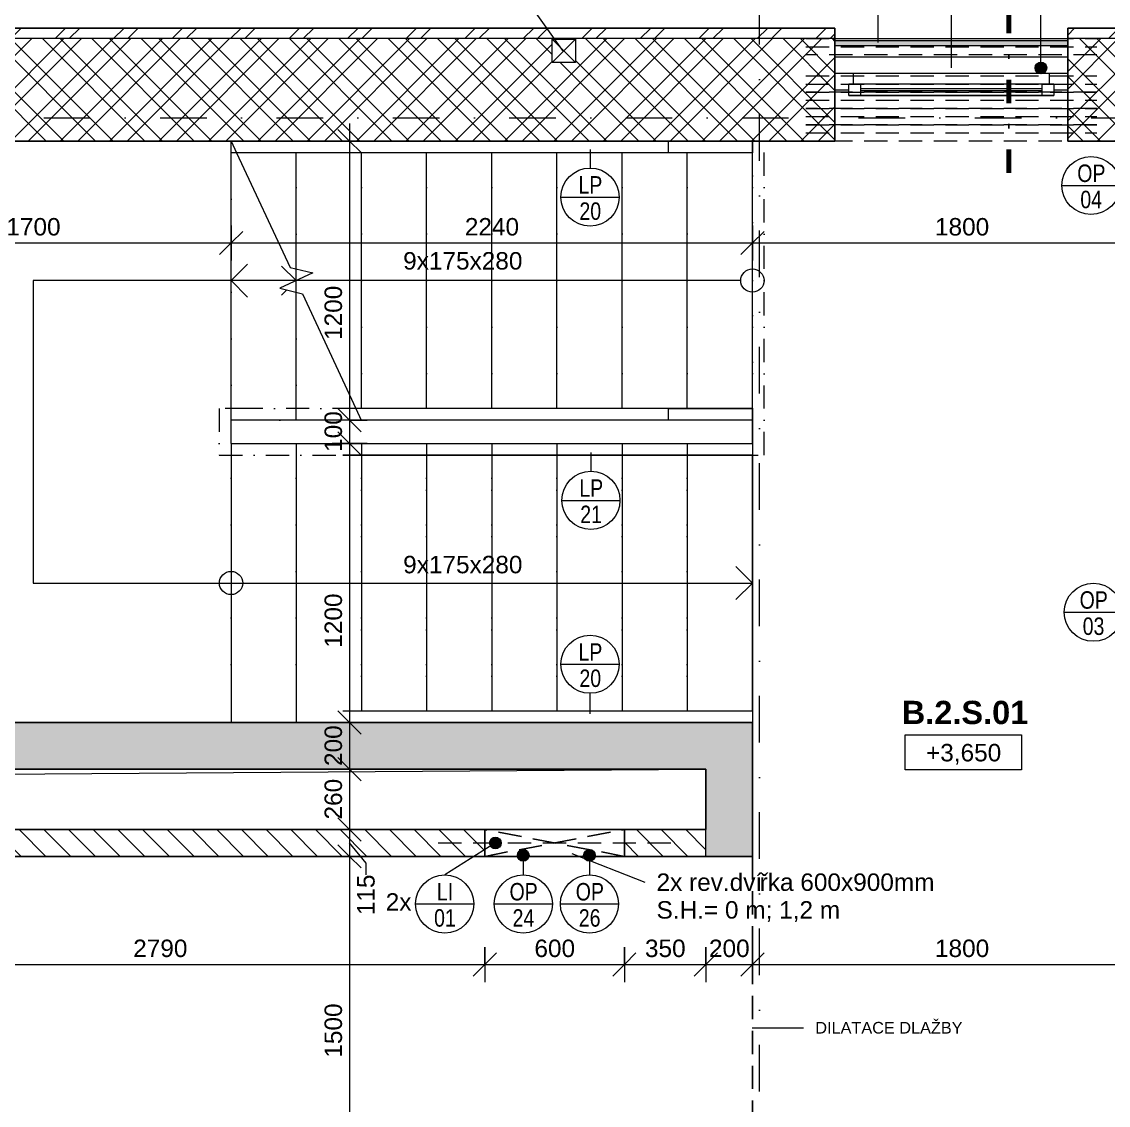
# Model space of a CAD drawing. Header units: millimetres. Extents: x -8668 to 43537, y -2985 to 58543.
# Drawn here: x 4001 to 8670, y 51358 to 56015 of the extents above; entities that cross this region are included whole.
import ezdxf

# ---------------------------------------------------------------- set-up
doc = ezdxf.new("R2010")
doc.units = ezdxf.units.MM
for name, pattern in [('HA_Dash_3mm-S1mm', [150, 100, -50]), ('HA_DashDot_10mm-S3mm', [500, 200, -150, 0, -150]), ('HA_DashDot_4mm-S1mm', [200, 100, -50, 0, -50]), ('HA_DashDot_6mm-S2mm', [300, 100, -100, 0, -100])]:
    doc.linetypes.add(name, pattern=pattern)
for name, color, linetype, lineweight in [('A-____-____-DIMS', 9, 'Continuous', 5), ('A-____-____-DIMS-50', 9, 'Continuous', 5), ('A-AREA-____-IDEN', 9, 'Continuous', 9), ('A-AREA-____-OTLN', 9, 'Continuous', 25), ('A-DETL-____-HDLN', 9, 'HA_Dash_3mm-S1mm', 25), ('A-DETL-GENF-OTLN', 9, 'Continuous', 9), ('A-FLOR-____-OTLN', 9, 'Continuous', 9), ('A-FLOR-HRAL-IDEN', 9, 'Continuous', 9), ('A-FLOR-HRAL-MBND', 9, 'HA_DashDot_4mm-S1mm', 9), ('A-FLOR-HRAL-OTLN', 9, 'Continuous', 9), ('A-GENM-____-HDLN', 9, 'HA_Dash_3mm-S1mm', 9), ('A-GENM-____-IDEN', 9, 'Continuous', 9), ('A-GENM-____-MCUT', 9, 'HA_Dash_3mm-S1mm', 25), ('A-GENM-____-OTLN', 9, 'Continuous', 9), ('A-GLAZ-____-IDEN', 9, 'Continuous', 9), ('A-GLAZ-____-MCUT', 9, 'Continuous', 5), ('A-GLAZ-____-OTLN', 9, 'Continuous', 5), ('A-WALL-____-MCUT', 9, 'Continuous', 25), ('A-WALL-____-PATT', 9, 'Continuous', 25), ('G-____-____-DIMS', 9, 'Continuous', 5), ('G-____-____-SYMB', 9, 'HA_DashDot_4mm-S1mm', 9), ('G-____-____-TEXT', 9, 'Continuous', 5), ('I-WALL-____-MCUT', 9, 'Continuous', 25), ('I-WALL-____-OTLN', 9, 'Continuous', 9), ('M-HVAC-DUCT-OTLN', 9, 'Continuous', 9), ('S-GRID-____-OTLN', 9, 'Continuous', 5), ('S-STRS-____-MBND', 9, 'HA_DashDot_4mm-S1mm', 9), ('S-STRS-____-OTLN', 9, 'Continuous', 9)]:
    doc.layers.add(name, color=color, linetype=linetype, lineweight=lineweight)
doc.styles.add('Arial_1', font='arial.ttf', dxfattribs={"height": 75})
doc.styles.add('Arial_2', font='arial.ttf', dxfattribs={"width": 0.8, "height": 75})
doc.styles.add('Arial_3', font='arial.ttf', dxfattribs={"height": 50})
doc.styles.add('Arial_B', font='arialbd.ttf', dxfattribs={"height": 100})
doc.dimstyles.new('Inner_Dimensions', dxfattribs={"dimscale": 304.8, "dimtxt": 76.519455, "dimasz": 0.328084, "dimexe": 0.246063, "dimexo": 0.0625, "dimgap": 0.032808, "dimtad": 1, "dimdec": 0, "dimzin": 0, "dimdsep": 46, "dimtxsty": 'Arial_1', "dimblk1": 'OBLIQUE', "dimblk2": 'OBLIQUE', "dimsah": 1, "dimcen": 0.09, "dimdle": 0.246063, "dimazin": 0, "dimtfac": 1, "dimtdec": 4, "dimtix": 1, "dimtmove": 2, "dimatfit": 3, "dimfxl": 0.246063, "dimfxlon": 1, "dimtvp": 1, "dimtolj": 1, "dimtzin": 0, "dimlwd": 9, "dimlwe": 9, "dimarcsym": 2})
doc.dimstyles.new('Inner_Dimensions_1', dxfattribs={"dimscale": 304.8, "dimtxt": 76.519455, "dimasz": 0.328084, "dimexe": 0.246063, "dimexo": 0.0625, "dimgap": 0.032808, "dimtad": 1, "dimdec": 0, "dimzin": 0, "dimdsep": 46, "dimtxsty": 'Arial_1', "dimblk1": 'OBLIQUE', "dimblk2": 'OBLIQUE', "dimsah": 1, "dimcen": 0.09, "dimdle": 0.246063, "dimazin": 0, "dimtfac": 1, "dimtdec": 4, "dimtix": 1, "dimtmove": 0, "dimatfit": 3, "dimfxl": 0.246063, "dimfxlon": 1, "dimtvp": 1, "dimtolj": 1, "dimtzin": 0, "dimlwd": 9, "dimlwe": 9, "dimarcsym": 2})
doc.dimstyles.new('Inner_Dimensions_2', dxfattribs={"dimscale": 304.8, "dimtxt": 76.519455, "dimasz": 0.328084, "dimexe": 0.246063, "dimexo": 0.0625, "dimgap": 0.032808, "dimtad": 1, "dimdec": 0, "dimzin": 0, "dimdsep": 46, "dimtxsty": 'Arial_1', "dimblk1": 'OBLIQUE', "dimblk2": 'OBLIQUE', "dimsah": 1, "dimcen": 0.09, "dimdle": 0.246063, "dimazin": 0, "dimtfac": 1, "dimtdec": 4, "dimtix": 1, "dimtmove": 1, "dimatfit": 3, "dimfxl": 0.246063, "dimfxlon": 1, "dimtvp": 1, "dimtolj": 1, "dimtzin": 0, "dimlwd": 9, "dimlwe": 9, "dimarcsym": 2})

# ---------------------------------------------------------------- blocks, each defined once
blk = doc.blocks.new('HA_WD_SinglePanel - 1000x2400-1670805-DPS_2NP - B')
at = {"layer": 'A-GLAZ-____-MCUT'}
for p, q in [((-420, 70), (-500, 70)), ((-420, 25), (-420, 70)), ((500, 70), (420, 70)), ((420, 70), (420, 25)), ((-500, 0), (-440, 0)), ((-440, -25), (-440, 25)), ((-440, 25), (-390, 25)), ((-390, 25), (-390, -25)), ((390, 5), (-390, 5)), ((390, -25), (390, 25)), ((390, 25), (440, 25)), ((440, 25), (440, -25)), ((440, 0), (500, 0)), ((-390, -25), (-440, -25)), ((390, -5), (-390, -5)), ((440, -25), (390, -25))]:
    blk.add_line(p, q, dxfattribs=at)
at = {"layer": 'A-GLAZ-____-OTLN'}
for p, q in [((420, 70), (-420, 70)), ((440, 25), (-440, 25)), ((-440, -25), (-440, 25)), ((390, 25), (-390, 25)), ((440, 25), (440, -25)), ((-440, -25), (440, -25)), ((390, -25), (-390, -25))]:
    blk.add_line(p, q, dxfattribs=at)
blk = doc.blocks.new('Top Rail Type - Top Rail_Internal_-1408404-DPS_2NP - B')
at = {"layer": 'A-FLOR-HRAL-OTLN'}
for p, q in [((5380.7, 54202.3), (7140.7, 54202.3)), ((7140.7, 54202.3), (7140.7, 54152.3)), ((7140.7, 54152.3), (5380.7, 54152.3))]:
    blk.add_line(p, q, dxfattribs=at)
blk = doc.blocks.new('Top Rail Type - Top Rail_Internal_-V1-DPS_2NP - B')
at = {"layer": 'A-FLOR-HRAL-OTLN'}
for p, q in [((5380.7, 54202.3), (7140.7, 54202.3)), ((7140.7, 54202.3), (7140.7, 54152.3)), ((5380.7, 54152.3), (7140.7, 54152.3))]:
    blk.add_line(p, q, dxfattribs=at)
blk = doc.blocks.new('Top Rail Type - Top Rail_Internal_-1408476-DPS_2NP - B')
at = {"layer": 'A-FLOR-HRAL-OTLN'}
for p, q in [((6780.7, 55452.3), (6780.7, 55502.3)), ((6780.7, 55502.3), (7140.7, 55502.3)), ((7140.7, 55502.3), (7140.7, 55452.3)), ((7140.7, 55452.3), (6780.7, 55452.3))]:
    blk.add_line(p, q, dxfattribs=at)
blk = doc.blocks.new('Top Rail Type - Top Rail_Internal_-V2-DPS_2NP - B')
at = {"layer": 'A-FLOR-HRAL-MBND'}
for p, q in [((4900.7, 55452.3), (4900.7, 55502.3)), ((4901.1, 55502.3), (4900.7, 55502.3)), ((4924.4, 55452.3), (4900.7, 55452.3))]:
    blk.add_line(p, q, dxfattribs=at)
at = {"layer": 'A-FLOR-HRAL-OTLN'}
for p, q in [((4901.1, 55502.3), (4924.4, 55452.3)), ((7140.7, 55502.3), (4901.1, 55502.3)), ((7140.7, 55452.3), (7140.7, 55502.3)), ((7140.7, 55452.3), (4924.4, 55452.3))]:
    blk.add_line(p, q, dxfattribs=at)
blk = doc.blocks.new('Top Rail Type - Top Rail_Internal_-1408492-DPS_2NP - B')
at = {"layer": 'A-FLOR-HRAL-OTLN'}
for p, q in [((6780.7, 54303.1), (6780.7, 54353.1)), ((6780.7, 54353.1), (7140.7, 54353.1)), ((7140.7, 54353.1), (7140.7, 54303.1)), ((7140.7, 54303.1), (6780.7, 54303.1))]:
    blk.add_line(p, q, dxfattribs=at)
blk = doc.blocks.new('Top Rail Type - Top Rail_Internal_-V3-DPS_2NP - B')
at = {"layer": 'A-FLOR-HRAL-MBND'}
for p, q in [((7141.1, 55502.7), (7191.1, 55502.7)), ((7141.1, 54202.3), (7141.1, 55502.7)), ((7191.1, 54152.3), (7191.1, 55502.7)), ((4850.3, 54353.1), (4850.3, 54152.3)), ((4975.3, 54353.1), (4850.3, 54353.1)), ((5437, 54353.1), (4975.3, 54353.1)), ((4900.3, 54303.1), (4900.3, 54202.3)), ((4975.3, 54303.1), (4900.3, 54303.1)), ((5460.3, 54303.1), (4975.3, 54303.1)), ((4900.3, 54202.3), (7066.1, 54202.3)), ((7066.1, 54202.3), (7141.1, 54202.3)), ((4850.3, 54152.3), (7066.1, 54152.3)), ((7066.1, 54152.3), (7191.1, 54152.3))]:
    blk.add_line(p, q, dxfattribs=at)
at = {"layer": 'A-FLOR-HRAL-OTLN'}
for p, q in [((5437, 54353.1), (5460.3, 54303.1)), ((7140.7, 54353.1), (5437, 54353.1)), ((7140.7, 54303.1), (7140.7, 54353.1)), ((7140.7, 54303.1), (5460.3, 54303.1))]:
    blk.add_line(p, q, dxfattribs=at)
blk = doc.blocks.new('HA_GM_Shaft_Rectangle - Default-2031553-DPS_2NP - B')
at = {"layer": 'A-DETL-GENF-OTLN'}
for p, q in [((26, -26), (3740, 0)), ((0, -260), (26, -26))]:
    blk.add_line(p, q, dxfattribs=at)
at = {"layer": 'A-GENM-____-OTLN'}
for p, q in [((0, -260), (0, 0)), ((0, 0), (3740, 0)), ((3740, 0), (3740, -260)), ((3740, -260), (0, -260))]:
    blk.add_line(p, q, dxfattribs=at)
blk = doc.blocks.new('Railing - Railing-1636953-DPS_2NP - B')
at = {"layer": 'A-FLOR-HRAL-OTLN'}
blk.add_hatch(color=256, dxfattribs=at).paths.add_polyline_path([(8495.7, 55912.7), (8495.7, 55932.7), (7495.7, 55932.7), (7495.7, 55912.7), (8289.5, 55912.7)])
for p, q in [((8495.7, 55932.7), (7495.7, 55932.7)), ((7495.7, 55912.7), (8495.7, 55912.7))]:
    blk.add_line(p, q, dxfattribs=at)
blk = doc.blocks.new('Top Rail Type - Top Rail_Internal_-1876342-DPS_2NP - B')
at = {"layer": 'A-FLOR-HRAL-OTLN'}
for p, q in [((5380.7, 53053.1), (7140.7, 53053.1)), ((7140.7, 53053.1), (7140.7, 53003.1)), ((7140.7, 53003.1), (5380.7, 53003.1))]:
    blk.add_line(p, q, dxfattribs=at)
blk = doc.blocks.new('Top Rail Type - Top Rail_Internal_-V12-DPS_2NP - B')
at = {"layer": 'A-FLOR-HRAL-OTLN'}
for p, q in [((5380.7, 53053.1), (7140.7, 53053.1)), ((7140.7, 53053.1), (7140.7, 53003.1)), ((5380.7, 53003.1), (7140.7, 53003.1))]:
    blk.add_line(p, q, dxfattribs=at)
blk = doc.blocks.new('TB_Porotherm KP7_1250mm - TB_Porotherm KP7_1250mm-1913705-DPS_2NP - B')
at = {"layer": 'A-GENM-____-HDLN'}
for p, q in [((-625, 35), (625, 35)), ((-625, 0), (625, 0)), ((625, -35), (-625, -35))]:
    blk.add_line(p, q, dxfattribs=at)
blk = doc.blocks.new('TB_Porotherm KP11_5_1000mm - TB_Porotherm KP11_5_1000mm-1925202-DPS_2NP - B')
at = {"layer": 'A-GENM-____-HDLN'}
for p, q in [((500, 57.5), (-500, 57.5)), ((-500, 0), (500, 0)), ((-500, -57.5), (500, -57.5))]:
    blk.add_line(p, q, dxfattribs=at)
blk = doc.blocks.new('HA_GM_Opening_Rectangle_WallBased - Default-2069058-DPS_2NP - B')
at = {"layer": 'A-GENM-____-MCUT'}
for p, q in [((425, 57.5), (-175, -57.5)), ((-175, 57.5), (425, -57.5)), ((-175, 57.5), (-175, -57.5)), ((-175, 57.5), (425, 57.5)), ((425, 57.5), (425, -57.5)), ((-175, -57.5), (425, -57.5))]:
    blk.add_line(p, q, dxfattribs=at)
blk = doc.blocks.new('HA_SYMB_Staircase_Arrow - Default-1649209-DPS_2NP - B')
at = {"layer": 'A-DETL-GENF-OTLN'}
for p, q in [((2240, 0), (2169.3, 70.7)), ((2240, 0), (2169.3, -70.7)), ((50, 0), (2240, 0))]:
    blk.add_line(p, q, dxfattribs=at)
blk.add_circle((0, 0), 50, dxfattribs=at)
blk = doc.blocks.new('DIMBLOCK127-DPS_2NP - B')
at = {"layer": 'A-____-____-DIMS-50', "lineweight": 9}
for p, q in [((3200.7, 55139.3), (3200.7, 54989.3)), ((3200.7, 55064.3), (3200.7, 55139.3)), ((4900.7, 55139.3), (4900.7, 54989.3)), ((4900.7, 55064.3), (4900.7, 55139.3)), ((3200.7, 55064.3), (3250.7, 55114.3)), ((4900.7, 55064.3), (4950.7, 55114.3)), ((3200.7, 55064.3), (3150.7, 55014.3)), ((3200.7, 55064.3), (4900.7, 55064.3)), ((4900.7, 55064.3), (4850.7, 55014.3))]:
    blk.add_line(p, q, dxfattribs=at)
at = {"layer": 'A-____-____-DIMS-50', "color": 0, "lineweight": 9, "insert": (3935.3, 55171.6), "char_height": 75, "width": 276.883, "attachment_point": 1, "line_spacing_factor": 0.941778, "style": 'Arial_1'}
blk.add_mtext('1700', dxfattribs=at)
blk = doc.blocks.new('_Oblique')
at = {"color": 0, "linetype": 'ByBlock', "lineweight": -2}
blk.add_line((-0.5, -0.5), (0.5, 0.5), dxfattribs=at)
blk = doc.blocks.new('DIMBLOCK128-DPS_2NP - B')
at = {"layer": 'A-____-____-DIMS-50', "lineweight": 9}
for p, q in [((4900.7, 55139.3), (4900.7, 54989.3)), ((4900.7, 55064.3), (4900.7, 55139.3)), ((7140.7, 55139.3), (7140.7, 54989.3)), ((7140.7, 55064.3), (7140.7, 55139.3)), ((4900.7, 55064.3), (4950.7, 55114.3)), ((7140.7, 55064.3), (7190.7, 55114.3)), ((4900.7, 55064.3), (4850.7, 55014.3)), ((4900.7, 55064.3), (7140.7, 55064.3)), ((7140.7, 55064.3), (7090.7, 55014.3))]:
    blk.add_line(p, q, dxfattribs=at)
at = {"layer": 'A-____-____-DIMS-50', "color": 0, "lineweight": 9, "insert": (5905.3, 55171.6), "char_height": 75, "width": 276.883, "attachment_point": 1, "line_spacing_factor": 0.941778, "style": 'Arial_1'}
blk.add_mtext('2240', dxfattribs=at)
blk = doc.blocks.new('DIMBLOCK129-DPS_2NP - B')
at = {"layer": 'A-____-____-DIMS-50', "lineweight": 9}
for p, q in [((7140.7, 55139.3), (7140.7, 54989.3)), ((7140.7, 55064.3), (7140.7, 55139.3)), ((8940.7, 55139.3), (8940.7, 54989.3)), ((8940.7, 55064.3), (8940.7, 55139.3)), ((7140.7, 55064.3), (7190.7, 55114.3)), ((8940.7, 55064.3), (8990.7, 55114.3)), ((7140.7, 55064.3), (7090.7, 55014.3)), ((7140.7, 55064.3), (8940.7, 55064.3)), ((8940.7, 55064.3), (8890.7, 55014.3))]:
    blk.add_line(p, q, dxfattribs=at)
at = {"layer": 'A-____-____-DIMS-50', "color": 0, "lineweight": 9, "insert": (7925.3, 55171.6), "char_height": 75, "width": 276.883, "attachment_point": 1, "line_spacing_factor": 0.941778, "style": 'Arial_1'}
blk.add_mtext('1800', dxfattribs=at)
blk = doc.blocks.new('DIMBLOCK138-DPS_2NP - B')
at = {"layer": 'A-____-____-DIMS-50', "lineweight": 9}
for p, q in [((5409.9, 55577.7), (5409.9, 54303.1)), ((5409.9, 55502.7), (5359.9, 55552.7)), ((5484.9, 55502.7), (5334.9, 55502.7)), ((5409.9, 55502.7), (5459.9, 55452.7)), ((5409.9, 55502.7), (5484.9, 55502.7)), ((5409.9, 54303.1), (5359.9, 54353.1)), ((5484.9, 54303.1), (5334.9, 54303.1)), ((5409.9, 54303.1), (5459.9, 54253.1)), ((5409.9, 54303.1), (5484.9, 54303.1))]:
    blk.add_line(p, q, dxfattribs=at)
at = {"layer": 'A-____-____-DIMS-50', "color": 0, "lineweight": 9, "insert": (5302.5, 54647.6), "char_height": 75, "width": 276.883, "attachment_point": 1, "rotation": 90, "line_spacing_factor": 0.941778, "style": 'Arial_1'}
blk.add_mtext('1200', dxfattribs=at)
blk = doc.blocks.new('DIMBLOCK139-DPS_2NP - B')
at = {"layer": 'A-____-____-DIMS-50', "lineweight": 9}
for p, q in [((5409.9, 54303.1), (5359.9, 54353.1)), ((5484.9, 54303.1), (5334.9, 54303.1)), ((5409.9, 54303.1), (5409.9, 54202.7)), ((5409.9, 54303.1), (5459.9, 54253.1)), ((5409.9, 54303.1), (5484.9, 54303.1)), ((5409.9, 54202.7), (5359.9, 54252.7)), ((5484.9, 54202.7), (5334.9, 54202.7)), ((5409.9, 54202.7), (5459.9, 54152.7)), ((5409.9, 54202.7), (5484.9, 54202.7))]:
    blk.add_line(p, q, dxfattribs=at)
at = {"layer": 'A-____-____-DIMS-50', "color": 0, "lineweight": 9, "insert": (5302.5, 54166.4), "char_height": 75, "width": 207.662, "attachment_point": 1, "rotation": 90, "line_spacing_factor": 0.941778, "style": 'Arial_1'}
blk.add_mtext('100', dxfattribs=at)
blk = doc.blocks.new('DIMBLOCK140-DPS_2NP - B')
at = {"layer": 'A-____-____-DIMS-50', "lineweight": 9}
for p, q in [((5409.9, 54202.7), (5359.9, 54252.7)), ((5484.9, 54202.7), (5334.9, 54202.7)), ((5409.9, 54202.7), (5409.9, 53002.7)), ((5409.9, 54202.7), (5459.9, 54152.7)), ((5409.9, 54202.7), (5484.9, 54202.7)), ((5409.9, 53002.7), (5359.9, 53052.7)), ((5484.9, 53002.7), (5334.9, 53002.7)), ((5409.9, 53002.7), (5459.9, 52952.7)), ((5409.9, 53002.7), (5484.9, 53002.7))]:
    blk.add_line(p, q, dxfattribs=at)
at = {"layer": 'A-____-____-DIMS-50', "color": 0, "lineweight": 9, "insert": (5302.5, 53324.6), "char_height": 75, "width": 276.883, "attachment_point": 1, "rotation": 90, "line_spacing_factor": 0.941778, "style": 'Arial_1'}
blk.add_mtext('1200', dxfattribs=at)
blk = doc.blocks.new('DIMBLOCK141-DPS_2NP - B')
at = {"layer": 'A-____-____-DIMS-50', "lineweight": 9}
for p, q in [((5409.9, 53002.7), (5359.9, 53052.7)), ((5484.9, 53002.7), (5334.9, 53002.7)), ((5409.9, 53002.7), (5409.9, 52802.7)), ((5409.9, 53002.7), (5459.9, 52952.7)), ((5409.9, 53002.7), (5484.9, 53002.7)), ((5409.9, 52802.7), (5359.9, 52852.7)), ((5484.9, 52802.7), (5334.9, 52802.7)), ((5409.9, 52802.7), (5459.9, 52752.7)), ((5409.9, 52802.7), (5484.9, 52802.7))]:
    blk.add_line(p, q, dxfattribs=at)
at = {"layer": 'A-____-____-DIMS-50', "color": 0, "lineweight": 9, "insert": (5302.5, 52816.2), "char_height": 75, "width": 207.662, "attachment_point": 1, "rotation": 90, "line_spacing_factor": 0.941778, "style": 'Arial_1'}
blk.add_mtext('200', dxfattribs=at)
blk = doc.blocks.new('DIMBLOCK142-DPS_2NP - B')
at = {"layer": 'A-____-____-DIMS-50', "lineweight": 9}
for p, q in [((5409.9, 52802.7), (5359.9, 52852.7)), ((5484.9, 52802.7), (5334.9, 52802.7)), ((5409.9, 52802.7), (5409.9, 52542.7)), ((5409.9, 52802.7), (5459.9, 52752.7)), ((5409.9, 52802.7), (5484.9, 52802.7)), ((5409.9, 52542.7), (5359.9, 52592.7)), ((5484.9, 52542.7), (5334.9, 52542.7)), ((5409.9, 52542.7), (5459.9, 52492.7)), ((5409.9, 52542.7), (5484.9, 52542.7))]:
    blk.add_line(p, q, dxfattribs=at)
at = {"layer": 'A-____-____-DIMS-50', "color": 0, "lineweight": 9, "insert": (5302.5, 52586.2), "char_height": 75, "width": 207.662, "attachment_point": 1, "rotation": 90, "line_spacing_factor": 0.941778, "style": 'Arial_1'}
blk.add_mtext('260', dxfattribs=at)
blk = doc.blocks.new('DIMBLOCK143-DPS_2NP - B')
at = {"layer": 'A-____-____-DIMS-50', "lineweight": 9}
for p, q in [((5409.9, 52542.7), (5359.9, 52592.7)), ((5484.9, 52542.7), (5334.9, 52542.7)), ((5409.9, 52542.7), (5409.9, 52427.7)), ((5409.9, 52542.7), (5459.9, 52492.7)), ((5409.9, 52542.7), (5484.9, 52542.7)), ((5409.9, 52427.7), (5359.9, 52477.7)), ((5481.1, 52397.9), (5409.9, 52485.2)), ((5484.9, 52427.7), (5334.9, 52427.7)), ((5409.9, 52427.7), (5459.9, 52377.7)), ((5409.9, 52427.7), (5484.9, 52427.7)), ((5481.1, 52347.9), (5481.1, 52397.9))]:
    blk.add_line(p, q, dxfattribs=at)
at = {"layer": 'A-____-____-DIMS-50', "color": 0, "lineweight": 9, "insert": (5442.6, 52174.9), "char_height": 75, "width": 207.662, "attachment_point": 1, "rotation": 90, "line_spacing_factor": 0.941778, "style": 'Arial_1'}
blk.add_mtext('115', dxfattribs=at)
blk = doc.blocks.new('DIMBLOCK144-DPS_2NP - B')
at = {"layer": 'A-____-____-DIMS-50', "lineweight": 9}
for p, q in [((5409.9, 52427.7), (5359.9, 52477.7)), ((5484.9, 52427.7), (5334.9, 52427.7)), ((5409.9, 52427.7), (5409.9, 50927.7)), ((5409.9, 52427.7), (5459.9, 52377.7)), ((5409.9, 52427.7), (5484.9, 52427.7)), ((5409.9, 50927.7), (5359.9, 50977.7)), ((5484.9, 50927.7), (5334.9, 50927.7)), ((5409.9, 50927.7), (5459.9, 50877.7)), ((5409.9, 50927.7), (5484.9, 50927.7))]:
    blk.add_line(p, q, dxfattribs=at)
at = {"layer": 'A-____-____-DIMS-50', "color": 0, "lineweight": 9, "insert": (5302.5, 51562.4), "char_height": 75, "width": 276.883, "attachment_point": 1, "rotation": 90, "line_spacing_factor": 0.941778, "style": 'Arial_1'}
blk.add_mtext('1500', dxfattribs=at)
blk = doc.blocks.new('Spot Elevations - Generic-448778-DPS_2NP - B')
at = {"layer": 'G-____-____-DIMS', "lineweight": 9}
for p, q in [((-5, 0), (-5, 3)), ((-5, 3), (5, 3)), ((5, 3), (5, 0)), ((5, 0), (-5, 0))]:
    blk.add_line(p, q, dxfattribs=at)
blk = doc.blocks.new('HA_TAG_GM_Products - Generic-588599-DPS_2NP - B')
at = {"layer": 'A-GENM-____-IDEN'}
blk.add_line((-2.5, 0), (2.5, 0), dxfattribs=at)
blk.add_circle((0, 0), 2.5, dxfattribs=at)
blk = doc.blocks.new('DIMBLOCK312-DPS_2NP - B')
at = {"layer": 'A-____-____-DIMS-50', "lineweight": 9}
for p, q in [((3200.7, 52037.6), (3200.7, 51887.6)), ((3200.7, 51962.6), (3200.7, 52037.6)), ((3200.7, 51962.6), (3250.7, 52012.6)), ((5990.7, 52037.6), (5990.7, 51887.6)), ((5990.7, 51962.6), (5990.7, 52037.6)), ((5990.7, 51962.6), (6040.7, 52012.6)), ((3125.7, 51962.6), (5990.7, 51962.6)), ((3200.7, 51962.6), (3150.7, 51912.6)), ((5990.7, 51962.6), (5940.7, 51912.6))]:
    blk.add_line(p, q, dxfattribs=at)
at = {"layer": 'A-____-____-DIMS-50', "color": 0, "lineweight": 9, "insert": (4480.3, 52069.9), "char_height": 75, "width": 276.883, "attachment_point": 1, "line_spacing_factor": 0.941778, "style": 'Arial_1'}
blk.add_mtext('2790', dxfattribs=at)
blk = doc.blocks.new('DIMBLOCK313-DPS_2NP - B')
at = {"layer": 'A-____-____-DIMS-50', "lineweight": 9}
for p, q in [((5990.7, 52037.6), (5990.7, 51887.6)), ((5990.7, 51962.6), (5990.7, 52037.6)), ((5990.7, 51962.6), (6040.7, 52012.6)), ((6590.7, 52037.6), (6590.7, 51887.6)), ((6590.7, 51962.6), (6590.7, 52037.6)), ((6590.7, 51962.6), (6640.7, 52012.6)), ((5990.7, 51962.6), (5940.7, 51912.6)), ((5990.7, 51962.6), (6590.7, 51962.6)), ((6590.7, 51962.6), (6540.7, 51912.6))]:
    blk.add_line(p, q, dxfattribs=at)
at = {"layer": 'A-____-____-DIMS-50', "color": 0, "lineweight": 9, "insert": (6204.2, 52069.9), "char_height": 75, "width": 207.662, "attachment_point": 1, "line_spacing_factor": 0.941778, "style": 'Arial_1'}
blk.add_mtext('600', dxfattribs=at)
blk = doc.blocks.new('DIMBLOCK314-DPS_2NP - B')
at = {"layer": 'A-____-____-DIMS-50', "lineweight": 9}
for p, q in [((6590.7, 52037.6), (6590.7, 51887.6)), ((6590.7, 51962.6), (6590.7, 52037.6)), ((6590.7, 51962.6), (6640.7, 52012.6)), ((6940.7, 52037.6), (6940.7, 51887.6)), ((6940.7, 51962.6), (6940.7, 52037.6)), ((6940.7, 51962.6), (6990.7, 52012.6)), ((6590.7, 51962.6), (6540.7, 51912.6)), ((6590.7, 51962.6), (6940.7, 51962.6)), ((6940.7, 51962.6), (6890.7, 51912.6))]:
    blk.add_line(p, q, dxfattribs=at)
at = {"layer": 'A-____-____-DIMS-50', "color": 0, "lineweight": 9, "insert": (6679.2, 52069.9), "char_height": 75, "width": 207.662, "attachment_point": 1, "line_spacing_factor": 0.941778, "style": 'Arial_1'}
blk.add_mtext('350', dxfattribs=at)
blk = doc.blocks.new('DIMBLOCK315-DPS_2NP - B')
at = {"layer": 'A-____-____-DIMS-50', "lineweight": 9}
for p, q in [((6940.7, 52037.6), (6940.7, 51887.6)), ((6940.7, 51962.6), (6940.7, 52037.6)), ((6940.7, 51962.6), (6990.7, 52012.6)), ((7140.7, 52037.6), (7140.7, 51887.6)), ((7140.7, 51962.6), (7140.7, 52037.6)), ((7140.7, 51962.6), (7190.7, 52012.6)), ((6940.7, 51962.6), (6890.7, 51912.6)), ((6940.7, 51962.6), (7140.7, 51962.6)), ((7140.7, 51962.6), (7090.7, 51912.6))]:
    blk.add_line(p, q, dxfattribs=at)
at = {"layer": 'A-____-____-DIMS-50', "color": 0, "lineweight": 9, "insert": (6954.2, 52069.9), "char_height": 75, "width": 207.662, "attachment_point": 1, "line_spacing_factor": 0.941778, "style": 'Arial_1'}
blk.add_mtext('200', dxfattribs=at)
blk = doc.blocks.new('DIMBLOCK316-DPS_2NP - B')
at = {"layer": 'A-____-____-DIMS-50', "lineweight": 9}
for p, q in [((7140.7, 52037.6), (7140.7, 51887.6)), ((7140.7, 51962.6), (7140.7, 52037.6)), ((7140.7, 51962.6), (7190.7, 52012.6)), ((8940.7, 52037.6), (8940.7, 51887.6)), ((8940.7, 51962.6), (8940.7, 52037.6)), ((8940.7, 51962.6), (8990.7, 52012.6)), ((7140.7, 51962.6), (7090.7, 51912.6)), ((7140.7, 51962.6), (8940.7, 51962.6)), ((8940.7, 51962.6), (8890.7, 51912.6))]:
    blk.add_line(p, q, dxfattribs=at)
at = {"layer": 'A-____-____-DIMS-50', "color": 0, "lineweight": 9, "insert": (7925.3, 52069.9), "char_height": 75, "width": 276.883, "attachment_point": 1, "line_spacing_factor": 0.941778, "style": 'Arial_1'}
blk.add_mtext('1800', dxfattribs=at)
blk = doc.blocks.new('HA_TAG_GM_Railings - Generic-2075290-DPS_2NP - B')
at = {"layer": 'A-FLOR-HRAL-IDEN'}
blk.add_line((-2.5, 0), (2.5, 0), dxfattribs=at)
blk.add_circle((0, 0), 2.5, dxfattribs=at)

msp = doc.modelspace()

# ---------------------------------------------------------------- hatches: boundary and pattern name
at = {"layer": 'A-GENM-____-IDEN'}
h = msp.add_hatch(color=256, dxfattribs=at)
edge = h.paths.add_edge_path()
edge.add_arc((8380.7, 55817), 25, 0, 360)
h = msp.add_hatch(color=256, dxfattribs=at)
edge = h.paths.add_edge_path()
edge.add_arc((6036.5, 52485.2), 25, 0, 360)
h = msp.add_hatch(color=256, dxfattribs=at)
edge = h.paths.add_edge_path()
edge.add_arc((6156.3, 52432.1), 25, 0, 360)
h = msp.add_hatch(color=256, dxfattribs=at)
edge = h.paths.add_edge_path()
edge.add_arc((6440.8, 52432.1), 25, 0, 360)
at = {"layer": 'A-WALL-____-PATT', "lineweight": 5}
h = msp.add_hatch(dxfattribs=at)
h.set_pattern_fill('FP_4', color=256, style=0, pattern_type=2)
h.set_pattern_definition([(45, (0, 0), (-125.7236, 125.7236), []), (45, (0, 190.5), (-125.7236, 125.7236), [])])
h.paths.add_polyline_path([(21160.7, 55942.7), (21160.7, 55987.7), (17770.7, 55987.7), (17770.7, 55942.7), (20520.7, 55942.7)])
h.paths.add_polyline_path([(16770.7, 55942.7), (16770.7, 55987.7), (15095.7, 55987.7), (15095.7, 55942.7), (15178.8, 55942.7)])
h.paths.add_polyline_path([(14095.7, 55942.7), (14095.7, 55987.7), (12845.7, 55987.7), (12845.7, 55942.7), (12882.4, 55942.7)])
h.paths.add_polyline_path([(11734.1, 55942.7), (11845.7, 55942.7), (11845.7, 55987.7), (8495.7, 55987.7), (8495.7, 55942.7), (11325.7, 55942.7)])
h.paths.add_polyline_path([(7495.7, 55942.7), (7495.7, 55987.7), (2495.7, 55987.7), (2495.7, 55942.7), (5993.1, 55942.7)])
h.paths.add_polyline_path([(1495.7, 55942.7), (1495.7, 55987.7), (245.7, 55987.7), (245.7, 55942.7), (1400.2, 55942.7)])
h.paths.add_polyline_path([(-2379.3, 55942.7), (-754.3, 55942.7), (-754.3, 55987.7), (-2379.3, 55987.7)])
h.paths.add_polyline_path([(-3379.3, 55942.7), (-3379.3, 55987.7), (-6819.3, 55987.7), (-6819.3, 55942.7), (-5489.1, 55942.7)])
h = msp.add_hatch(dxfattribs=at)
h.set_pattern_fill('FP_1', color=256, style=0, pattern_type=2)
h.set_pattern_definition([(45, (0, 0), (-106.066, 106.066), []), (45, (75, 0), (-106.066, 106.066), []), (315, (0, 0), (106.066, 106.066), []), (315, (75, 0), (106.066, 106.066), [])])
h.paths.add_polyline_path([(11075.7, 55502.7), (11325.7, 55502.7), (11325.7, 55942.7), (8495.7, 55942.7), (8495.7, 55502.7), (10585.9, 55502.7)])
h.paths.add_polyline_path([(7495.7, 55502.7), (7495.7, 55942.7), (2495.7, 55942.7), (2495.7, 55502.7), (6380.7, 55502.7)])
h.paths.add_polyline_path([(1495.7, 55502.7), (1495.7, 55942.7), (245.7, 55942.7), (245.7, 55502.7), (1400.2, 55502.7)])
h.paths.add_polyline_path([(-1614.3, 55502.7), (-754.3, 55502.7), (-754.3, 55942.7), (-2379.3, 55942.7), (-2379.3, 55502.7), (-1729.3, 55502.7)])
h.paths.add_polyline_path([(-3379.3, 55502.7), (-3379.3, 55942.7), (-6864.3, 55942.7), (-6864.3, 55502.7), (-5489.1, 55502.7)])
h.paths.add_polyline_path([(6380.7, 55840.5), (6280.7, 55840.5), (6280.7, 55940.5), (6380.7, 55940.5)])
h.paths.add_polyline_path([(3645.7, 55840.5), (3545.7, 55840.5), (3545.7, 55940.5), (3645.7, 55940.5)])
h.paths.add_polyline_path([(-1499.3, 55840.5), (-1599.3, 55840.5), (-1599.3, 55940.5), (-1499.3, 55940.5)])
at = {"layer": 'A-WALL-____-PATT', "lineweight": 9}
for points in [[(6940.7, 52802.7), (6940.7, 53002.7), (3200.7, 53002.7), (3200.7, 52802.7), (5993.1, 52802.7)], [(7140.7, 52427.7), (7140.7, 53002.7), (6940.7, 53002.7), (6940.7, 52427.7)]]:
    msp.add_hatch(color=256, dxfattribs=at).paths.add_polyline_path(points)
at = {"layer": 'A-WALL-____-PATT', "lineweight": 5}
h = msp.add_hatch(dxfattribs=at)
h.set_pattern_fill('FP_3', color=256, style=0, pattern_type=2)
h.set_pattern_definition([(135, (0, 0), (-53.03301, -53.03301), [])])
h.paths.add_polyline_path([(6940.7, 52427.7), (6940.7, 52542.7), (6590.7, 52542.7), (6590.7, 52427.7)])
h.paths.add_polyline_path([(5990.7, 52427.7), (5990.7, 52542.7), (3200.7, 52542.7), (3200.7, 52427.7), (3696.6, 52427.7)])

# ---------------------------------------------------------------- linework, layer by layer
at = {"layer": 'A-AREA-____-OTLN'}
for p, q in [((7140.7, 54202.3), (7140.7, 54302.7)), ((7140.7, 53053.1), (7140.7, 54152.3))]:
    msp.add_line(p, q, dxfattribs=at)
at = {"layer": 'A-DETL-____-HDLN'}
msp.add_line((7140.7, 52427.7), (7140.7, 50927.7), dxfattribs=at)
at = {"layer": 'A-FLOR-____-OTLN'}
for p, q in [((7495.7, 55942.7), (8495.7, 55942.7)), ((8495.7, 55862.7), (7495.7, 55862.7)), ((7140.7, 54302.7), (7140.7, 54202.3)), ((7140.7, 54152.3), (7140.7, 53053.1))]:
    msp.add_line(p, q, dxfattribs=at)
at = {"layer": 'A-FLOR-HRAL-IDEN'}
for p, q in [((7680.6, 55926.4), (7680.6, 56109)), ((6443.4, 55466.6), (6443.4, 55386.5)), ((6446.9, 54163.2), (6446.9, 54083.1)), ((6443.4, 53041), (6443.4, 53128.5))]:
    msp.add_line(p, q, dxfattribs=at)
at = {"layer": 'A-GENM-____-IDEN'}
for p, q in [((8380.7, 55817), (8380.7, 56111.3)), ((6036.5, 52485.2), (5819, 52348.1)), ((6156.3, 52432.1), (6156.3, 52348.1)), ((6440.8, 52432.1), (6440.8, 52348.1))]:
    msp.add_line(p, q, dxfattribs=at)
for centre in [(8380.7, 55817), (6036.5, 52485.2), (6156.3, 52432.1), (6440.8, 52432.1)]:
    msp.add_circle(centre, 25, dxfattribs=at)
at = {"layer": 'A-GLAZ-____-IDEN'}
msp.add_line((7995.7, 55817), (7995.7, 56109), dxfattribs=at)
at = {"layer": 'A-WALL-____-MCUT'}
for p, q in [((7495.7, 55987.7), (2495.7, 55987.7)), ((7495.7, 55502.7), (7495.7, 55987.7)), ((8495.7, 55987.7), (8495.7, 55502.7)), ((11845.7, 55987.7), (8495.7, 55987.7)), ((3200.7, 55502.7), (7495.7, 55502.7)), ((8495.7, 55502.7), (11075.7, 55502.7))]:
    msp.add_line(p, q, dxfattribs=at)
at = {"layer": 'A-WALL-____-MCUT', "lineweight": 9}
for p, q in [((7495.7, 55942.7), (2495.7, 55942.7)), ((11845.7, 55942.7), (8495.7, 55942.7)), ((6940.7, 52427.7), (6940.7, 52542.7))]:
    msp.add_line(p, q, dxfattribs=at)
at = {"layer": 'G-____-____-SYMB', "linetype": 'HA_DashDot_6mm-S2mm', "lineweight": 100}
msp.add_line((8242.7, 55365.9), (8242.7, 57612), dxfattribs=at)
at = {"layer": 'G-____-____-TEXT', "color": 10, "lineweight": 9}
for p, q in [((6329.7, 55888.1), (6165.9, 56118.4)), ((6365.3, 52440.3), (6678.9, 52316.8)), ((7140.1, 51691), (7361.1, 51691))]:
    msp.add_line(p, q, dxfattribs=at)
at = {"layer": 'I-WALL-____-MCUT'}
for p, q in [((7140.7, 53002.7), (3200.7, 53002.7)), ((7140.7, 52427.7), (7140.7, 53002.7)), ((3200.7, 52802.7), (6940.7, 52802.7)), ((6940.7, 52802.7), (6940.7, 52542.7)), ((5990.7, 52542.7), (3200.7, 52542.7)), ((5990.7, 52427.7), (5990.7, 52542.7)), ((6940.7, 52542.7), (6590.7, 52542.7)), ((6590.7, 52542.7), (6590.7, 52427.7)), ((3200.7, 52427.7), (5990.7, 52427.7)), ((6590.7, 52427.7), (7140.7, 52427.7))]:
    msp.add_line(p, q, dxfattribs=at)
at = {"layer": 'I-WALL-____-OTLN'}
for p, q in [((5990.7, 52542.7), (6590.7, 52542.7)), ((6590.7, 52427.7), (5990.7, 52427.7))]:
    msp.add_line(p, q, dxfattribs=at)
at = {"layer": 'M-HVAC-DUCT-OTLN', "lineweight": 5}
for p, q in [((6380.7, 55840.5), (6280.7, 55940.5)), ((6380.7, 55940.5), (6280.7, 55840.5)), ((6280.7, 55940.5), (6380.7, 55940.5)), ((6280.7, 55840.5), (6280.7, 55940.5)), ((6380.7, 55940.5), (6380.7, 55840.5)), ((6380.7, 55840.5), (6280.7, 55840.5))]:
    msp.add_line(p, q, dxfattribs=at)
at = {"layer": 'S-GRID-____-OTLN', "linetype": 'HA_DashDot_10mm-S3mm', "lineweight": 9}
for p, q in [((7170.7, 38414.3), (7170.7, 56942.9)), ((-6906.2, 55602.7), (21594.8, 55602.7))]:
    msp.add_line(p, q, dxfattribs=at)
at = {"layer": 'S-STRS-____-MBND'}
for p, q in [((4900.7, 55502.7), (3200.7, 55502.7)), ((4900.7, 54302.7), (4900.7, 55502.7)), ((4900.9, 55502.7), (4900.7, 55502.7)), ((4900.7, 54302.7), (4900.7, 55502.7)), ((5180.7, 54902.7), (5180.7, 54952.9)), ((5180.7, 54902.7), (5180.7, 54952.9)), ((5180.7, 54302.7), (5180.7, 54852.5)), ((5180.7, 54302.7), (5180.7, 54852.5)), ((4900.7, 54202.7), (4900.7, 54302.7)), ((5460.5, 54302.7), (4900.7, 54302.7)), ((4900.7, 54202.7), (4900.7, 53002.7)), ((4900.7, 54202.7), (7140.7, 54202.7)), ((4900.7, 54202.7), (4900.7, 53002.7)), ((5180.7, 54202.7), (5180.7, 53002.7)), ((5180.7, 54202.7), (5180.7, 53002.7)), ((5460.7, 54202.7), (5460.7, 53002.7)), ((5460.7, 54202.7), (5460.7, 53002.7)), ((5740.7, 54202.7), (5740.7, 53002.7)), ((5740.7, 54202.7), (5740.7, 53002.7)), ((6020.7, 54202.7), (6020.7, 53002.7)), ((6020.7, 54202.7), (6020.7, 53002.7)), ((6300.7, 54202.7), (6300.7, 53002.7)), ((6300.7, 54202.7), (6300.7, 53002.7)), ((6580.7, 54202.7), (6580.7, 53002.7)), ((6580.7, 54202.7), (6580.7, 53002.7)), ((6860.7, 54202.7), (6860.7, 53002.7)), ((6860.7, 54202.7), (6860.7, 53002.7)), ((7140.7, 54202.7), (7140.7, 53002.7)), ((3200.7, 53002.7), (4900.7, 53002.7)), ((4900.7, 53002.7), (7140.7, 53002.7))]:
    msp.add_line(p, q, dxfattribs=at)
at = {"layer": 'S-STRS-____-MBND', "linetype": 'Continuous', "lineweight": 5}
for p, q in [((4924.4, 55452.3), (5154.3, 54959.4)), ((5154.3, 54959.4), (5251.5, 54935.7)), ((5251.5, 54935.7), (5109.9, 54869.7)), ((5109.9, 54869.7), (5207.1, 54846.1)), ((5207.1, 54846.1), (5437, 54353.1))]:
    msp.add_line(p, q, dxfattribs=at)
at = {"layer": 'S-STRS-____-OTLN'}
for p, q in [((4900.7, 54302.7), (4900.7, 55502.7)), ((5180.7, 54952.9), (5180.7, 55452.3)), ((5460.7, 54353.1), (5460.7, 55452.3)), ((5740.7, 54353.1), (5740.7, 55452.3)), ((6020.7, 54353.1), (6020.7, 55452.3)), ((6300.7, 54353.1), (6300.7, 55452.3)), ((6580.7, 54353.1), (6580.7, 55452.3)), ((6860.7, 54353.1), (6860.7, 55452.3)), ((7140.7, 54353.1), (7140.7, 55452.3)), ((5180.7, 54902.7), (5180.7, 54952.9)), ((5180.7, 54852.5), (5180.7, 54902.7)), ((5180.7, 54302.7), (5180.7, 54852.5)), ((4900.7, 54202.7), (4900.7, 54302.7)), ((5180.7, 54302.7), (4900.7, 54302.7)), ((5460.5, 54302.7), (5180.7, 54302.7)), ((5460.7, 54302.7), (5460.5, 54302.7)), ((5740.7, 54302.7), (5460.7, 54302.7)), ((6020.7, 54302.7), (5740.7, 54302.7)), ((6300.7, 54302.7), (6020.7, 54302.7)), ((6580.7, 54302.7), (6300.7, 54302.7)), ((6860.7, 54302.7), (6580.7, 54302.7)), ((7140.7, 54302.7), (6860.7, 54302.7)), ((4900.7, 54202.7), (4900.7, 53002.7)), ((4900.7, 54202.7), (5180.7, 54202.7)), ((5180.7, 54202.7), (5460.7, 54202.7)), ((5180.7, 54202.7), (5180.7, 53002.7)), ((5460.7, 54202.7), (5740.7, 54202.7)), ((5740.7, 54202.7), (6020.7, 54202.7)), ((6020.7, 54202.7), (6300.7, 54202.7)), ((6300.7, 54202.7), (6580.7, 54202.7)), ((6580.7, 54202.7), (6860.7, 54202.7)), ((6860.7, 54202.7), (7140.7, 54202.7)), ((5460.7, 54152.3), (5460.7, 53053.1)), ((5740.7, 54152.3), (5740.7, 53053.1)), ((6020.7, 54152.3), (6020.7, 53053.1)), ((6300.7, 54152.3), (6300.7, 53053.1)), ((6580.7, 54152.3), (6580.7, 53053.1)), ((6860.7, 54152.3), (6860.7, 53053.1)), ((7140.7, 54152.3), (7140.7, 53053.1))]:
    msp.add_line(p, q, dxfattribs=at)
at = {"layer": 'S-STRS-____-OTLN', "linetype": 'HA_DashDot_4mm-S1mm'}
for p, q in [((4900.7, 54302.7), (4900.7, 55502.7)), ((5180.7, 54952.9), (5180.7, 55452.3)), ((5460.7, 54353.1), (5460.7, 55452.3)), ((5740.7, 54353.1), (5740.7, 55452.3)), ((6020.7, 54353.1), (6020.7, 55452.3)), ((6300.7, 54353.1), (6300.7, 55452.3)), ((6580.7, 54353.1), (6580.7, 55452.3)), ((6860.7, 54353.1), (6860.7, 55452.3)), ((7140.7, 54353.1), (7140.7, 55452.3)), ((5180.7, 54902.7), (5180.7, 54952.9)), ((5180.7, 54852.5), (5180.7, 54902.7)), ((5180.7, 54302.7), (5180.7, 54852.5)), ((4900.7, 54202.7), (4900.7, 53002.7)), ((5180.7, 54202.7), (5180.7, 53002.7)), ((5460.7, 54152.3), (5460.7, 53053.1)), ((5740.7, 54152.3), (5740.7, 53053.1)), ((6020.7, 54152.3), (6020.7, 53053.1)), ((6300.7, 54152.3), (6300.7, 53053.1)), ((6580.7, 54152.3), (6580.7, 53053.1)), ((6860.7, 54152.3), (6860.7, 53053.1))]:
    msp.add_line(p, q, dxfattribs=at)
at = {"layer": 'S-STRS-____-OTLN', "lineweight": 5}
for p, q in [((5180.7, 54902.7), (5118.2, 54965.2)), ((4050.7, 54902.7), (4050.7, 53602.7)), ((4900.7, 54902.7), (4050.7, 54902.7)), ((5180.7, 54902.7), (4900.7, 54902.7)), ((5140.3, 54862.3), (5118.2, 54840.2)), ((4050.7, 53602.7), (4900.7, 53602.7)), ((4900.7, 53602.7), (5180.7, 53602.7)), ((5180.7, 53602.7), (5460.7, 53602.7)), ((5460.7, 53602.7), (5740.7, 53602.7)), ((5740.7, 53602.7), (6020.7, 53602.7)), ((6020.7, 53602.7), (6300.7, 53602.7)), ((6300.7, 53602.7), (6580.7, 53602.7)), ((6580.7, 53602.7), (6860.7, 53602.7)), ((6860.7, 53602.7), (7140.7, 53602.7))]:
    msp.add_line(p, q, dxfattribs=at)

# ---------------------------------------------------------------- block references
at = {"layer": 'A-DETL-GENF-OTLN', "rotation": 180}
msp.add_blockref('HA_SYMB_Staircase_Arrow - Default-1649209-DPS_2NP - B', (7140.7, 54902.7), dxfattribs=at)
at = {"layer": 'A-DETL-GENF-OTLN'}
msp.add_blockref('HA_SYMB_Staircase_Arrow - Default-1649209-DPS_2NP - B', (4900.7, 53602.7), dxfattribs=at)
at = {"layer": 'A-FLOR-HRAL-IDEN', "xscale": 49.99999999999998, "yscale": 49.99999999999998, "zscale": 49.99999999999998}
for p in [(6443.4, 55261.5), (6446.9, 53958.1), (6443.4, 53253.5)]:
    msp.add_blockref('HA_TAG_GM_Railings - Generic-2075290-DPS_2NP - B', p, dxfattribs=at)
at = {"layer": 'A-FLOR-HRAL-OTLN'}
for name in ['Railing - Railing-1636953-DPS_2NP - B', 'Top Rail Type - Top Rail_Internal_-V3-DPS_2NP - B', 'Top Rail Type - Top Rail_Internal_-V2-DPS_2NP - B', 'Top Rail Type - Top Rail_Internal_-1408476-DPS_2NP - B', 'Top Rail Type - Top Rail_Internal_-1408492-DPS_2NP - B', 'Top Rail Type - Top Rail_Internal_-1408404-DPS_2NP - B', 'Top Rail Type - Top Rail_Internal_-V1-DPS_2NP - B', 'Top Rail Type - Top Rail_Internal_-1876342-DPS_2NP - B', 'Top Rail Type - Top Rail_Internal_-V12-DPS_2NP - B']:
    msp.add_blockref(name, (0, 0), dxfattribs=at)
at = {"layer": 'A-GENM-____-IDEN', "xscale": 49.99999999999998, "yscale": 49.99999999999998, "zscale": 49.99999999999998}
for p in [(8595.7, 55311.5), (8605.8, 53477.1), (5819, 52223.1), (6156.3, 52223.1), (6440.8, 52223.1)]:
    msp.add_blockref('HA_TAG_GM_Products - Generic-588599-DPS_2NP - B', p, dxfattribs=at)
at = {"layer": 'A-GENM-____-OTLN'}
for name, p in [('TB_Porotherm KP7_1250mm - TB_Porotherm KP7_1250mm-1913705-DPS_2NP - B', (7995.7, 55907.7)), ('TB_Porotherm KP7_1250mm - TB_Porotherm KP7_1250mm-1913705-DPS_2NP - B', (7995.7, 55747.7)), ('TB_Porotherm KP7_1250mm - TB_Porotherm KP7_1250mm-1913705-DPS_2NP - B', (7995.7, 55677.7)), ('TB_Porotherm KP7_1250mm - TB_Porotherm KP7_1250mm-1913705-DPS_2NP - B', (7995.7, 55607.7)), ('TB_Porotherm KP7_1250mm - TB_Porotherm KP7_1250mm-1913705-DPS_2NP - B', (7995.7, 55537.7)), ('TB_Porotherm KP11_5_1000mm - TB_Porotherm KP11_5_1000mm-1925202-DPS_2NP - B', (6290.7, 52485.2))]:
    msp.add_blockref(name, p, dxfattribs=at)
at = {"layer": 'A-GENM-____-OTLN', "lineweight": 5}
msp.add_blockref('HA_GM_Shaft_Rectangle - Default-2031553-DPS_2NP - B', (3200.7, 52802.7), dxfattribs=at)
at = {"layer": 'A-GENM-____-OTLN', "rotation": 180}
msp.add_blockref('HA_GM_Opening_Rectangle_WallBased - Default-2069058-DPS_2NP - B', (6415.7, 52485.2), dxfattribs=at)
at = {"layer": 'A-GLAZ-____-OTLN'}
msp.add_blockref('HA_WD_SinglePanel - 1000x2400-1670805-DPS_2NP - B', (7995.7, 55722.7), dxfattribs=at)
at = {"layer": 'G-____-____-DIMS', "lineweight": 9, "xscale": 49.99999999999998, "yscale": 49.99999999999998, "zscale": 49.99999999999998}
msp.add_blockref('Spot Elevations - Generic-448778-DPS_2NP - B', (8047.8, 52800.1), dxfattribs=at)

# ---------------------------------------------------------------- texts
at = {"layer": 'A-AREA-____-IDEN', "lineweight": 5, "insert": (7782.7, 53096.3), "char_height": 100, "width": 673.417, "attachment_point": 1, "style": 'Arial_B'}
msp.add_mtext('B.2.S.01', dxfattribs=at)
at = {"layer": 'A-FLOR-HRAL-IDEN', "lineweight": 5, "char_height": 75, "attachment_point": 1, "style": 'Arial_2'}
for s, insert, width in [('LP', (6393.6, 55351.6), 125.063), ('20', (6397.6, 55238.8), 115.443), ('LP', (6397.1, 54048.2), 125.063), ('21', (6401.1, 53935.4), 115.443), ('LP', (6393.6, 53343.6), 125.063), ('20', (6397.6, 53230.9), 115.443)]:
    msp.add_mtext(s, dxfattribs=dict(at, insert=insert, width=width))
at = {"layer": 'A-GENM-____-IDEN', "lineweight": 5, "char_height": 75, "attachment_point": 1, "style": 'Arial_2'}
for s, insert, width in [('OP', (8536.7, 55401.6), 147.51), ('04', (8549.9, 55288.9), 115.443), ('OP', (8546.8, 53567.2), 147.51), ('03', (8560, 53454.5), 115.443), ('LI', (5785.2, 52313.2), 86.582), ('OP', (6097.3, 52313.2), 147.51), ('OP', (6381.8, 52313.2), 147.51), ('01', (5773.2, 52200.5), 115.443), ('24', (6110.5, 52200.5), 115.443), ('26', (6395, 52200.5), 115.443)]:
    msp.add_mtext(s, dxfattribs=dict(at, insert=insert, width=width))
at = {"layer": 'G-____-____-TEXT', "color": 7, "lineweight": 9, "attachment_point": 1}
for s, insert, char_height, width, style in [('9x175x280', (5640.2, 55025.2), 75, 617.299, 'Arial_1'), ('9x175x280', (5640.2, 53719.5), 75, 617.299, 'Arial_1'), ('2x rev.dví', (6728.9, 52354.3), 75, 537.131, 'Arial_1'), ('řka 600x900mm', (7172.1, 52354.3), 75, 917.932, 'Arial_1'), ('2x', (5565.4, 52269.3), 75, 128.27, 'Arial_1'), ('S.H.= 0 m; 1,2 m', (6728.9, 52235.2), 75, 974.05, 'Arial_1'), ('DILATACE DLAŽBY', (7411.1, 51716), 50, 749.578, 'Arial_3')]:
    msp.add_mtext(s, dxfattribs=dict(at, insert=insert, char_height=char_height, width=width, style=style))

# ---------------------------------------------------------------- dimensions: what is measured, and where the dimension line sits
at = {"layer": 'A-____-____-DIMS', "lineweight": 9}
for base, p1, p2, dimstyle, override, picture, middle in [((5409.9, 54303.1), (5484.9, 55502.7), (5484.9, 54303.1), 'Inner_Dimensions', {"dimpost": '<>', "dimfxl": 1199.6}, 'DIMBLOCK138-DPS_2NP - B', (5352.5, 54786)), ((5409.9, 53002.7), (5484.9, 54202.7), (5484.9, 53002.7), 'Inner_Dimensions', {"dimpost": '<>', "dimfxl": 1200}, 'DIMBLOCK140-DPS_2NP - B', (5352.5, 53463)), ((5409.9, 52427.7), (5484.9, 52542.7), (5484.9, 52427.7), 'Inner_Dimensions_2', {"dimpost": '<>', "dimfxl": 115}, 'DIMBLOCK143-DPS_2NP - B', (5492.6, 52278.7))]:
    dim = msp.add_linear_dim(base=base, p1=p1, p2=p2, angle=90, dimstyle=dimstyle, override=override, dxfattribs=at)
    dim.commit()
    dim.dimension.update_dxf_attribs({"geometry": picture, "text_midpoint": middle, "dimtype": 160, "text_rotation": 90})
for base, p1, p2, override, picture, middle in [((4900.7, 55064.3), (3200.7, 55139.3), (4900.7, 55139.3), {"dimpost": '<>', "dimfxl": 1700}, 'DIMBLOCK127-DPS_2NP - B', (4050.7, 55112.6)), ((7140.7, 55064.3), (4900.7, 55139.3), (7140.7, 55139.3), {"dimpost": '<>', "dimfxl": 2240}, 'DIMBLOCK128-DPS_2NP - B', (6020.7, 55112.6)), ((8940.7, 55064.3), (7140.7, 55139.3), (8940.7, 55139.3), {"dimpost": '<>', "dimfxl": 1800}, 'DIMBLOCK129-DPS_2NP - B', (8040.7, 55112.6)), ((5990.7, 51962.6), (3200.7, 52037.6), (5990.7, 52037.6), {"dimpost": '<>', "dimfxl": 2790}, 'DIMBLOCK312-DPS_2NP - B', (4595.7, 52010.9)), ((6590.7, 51962.6), (5990.7, 52037.6), (6590.7, 52037.6), {"dimpost": '<>', "dimfxl": 600}, 'DIMBLOCK313-DPS_2NP - B', (6290.7, 52010.9)), ((6940.7, 51962.6), (6590.7, 52037.6), (6940.7, 52037.6), {"dimpost": '<>', "dimfxl": 350}, 'DIMBLOCK314-DPS_2NP - B', (6765.7, 52010.9)), ((7140.7, 51962.6), (6940.7, 52037.6), (7140.7, 52037.6), {"dimpost": '<>', "dimfxl": 200}, 'DIMBLOCK315-DPS_2NP - B', (7040.7, 52010.9)), ((8940.7, 51962.6), (7140.7, 52037.6), (8940.7, 52037.6), {"dimpost": '<>', "dimfxl": 1800}, 'DIMBLOCK316-DPS_2NP - B', (8040.7, 52010.9))]:
    dim = msp.add_linear_dim(base=base, p1=p1, p2=p2, dimstyle='Inner_Dimensions_1', override=override, dxfattribs=at)
    dim.commit()
    dim.dimension.update_dxf_attribs({"geometry": picture, "text_midpoint": middle})
for base, p1, p2, override, picture, middle in [((5409.9, 54202.7), (5484.9, 54303.1), (5484.9, 54202.7), {"dimpost": '<>', "dimfxl": 100.4}, 'DIMBLOCK139-DPS_2NP - B', (5361.6, 54252.9)), ((5409.9, 52802.7), (5484.9, 53002.7), (5484.9, 52802.7), {"dimpost": '<>', "dimfxl": 200}, 'DIMBLOCK141-DPS_2NP - B', (5361.6, 52902.7)), ((5409.9, 52542.7), (5484.9, 52802.7), (5484.9, 52542.7), {"dimpost": '<>', "dimfxl": 260}, 'DIMBLOCK142-DPS_2NP - B', (5361.6, 52672.7)), ((5409.9, 50927.7), (5484.9, 52427.7), (5484.9, 50927.7), {"dimpost": '<>', "dimfxl": 1500}, 'DIMBLOCK144-DPS_2NP - B', (5361.6, 51677.7))]:
    dim = msp.add_linear_dim(base=base, p1=p1, p2=p2, angle=90, dimstyle='Inner_Dimensions_1', override=override, dxfattribs=at)
    dim.commit()
    dim.dimension.update_dxf_attribs({"geometry": picture, "text_midpoint": middle})

# ---------------------------------------------------------------- next in the draw order: texts
at = {"layer": 'G-____-____-DIMS', "lineweight": 9, "insert": (7886.7, 52911), "char_height": 75, "width": 386.567, "attachment_point": 1, "line_spacing_factor": 0.941778, "style": 'Arial_1', "bg_fill": 3, "box_fill_scale": 1.25, "bg_fill_color": 256, "bg_fill_true_color": 13158600, "bg_fill_transparency": 0}
msp.add_mtext('+3,650', dxfattribs=at)

doc.saveas('drawing.dxf')
